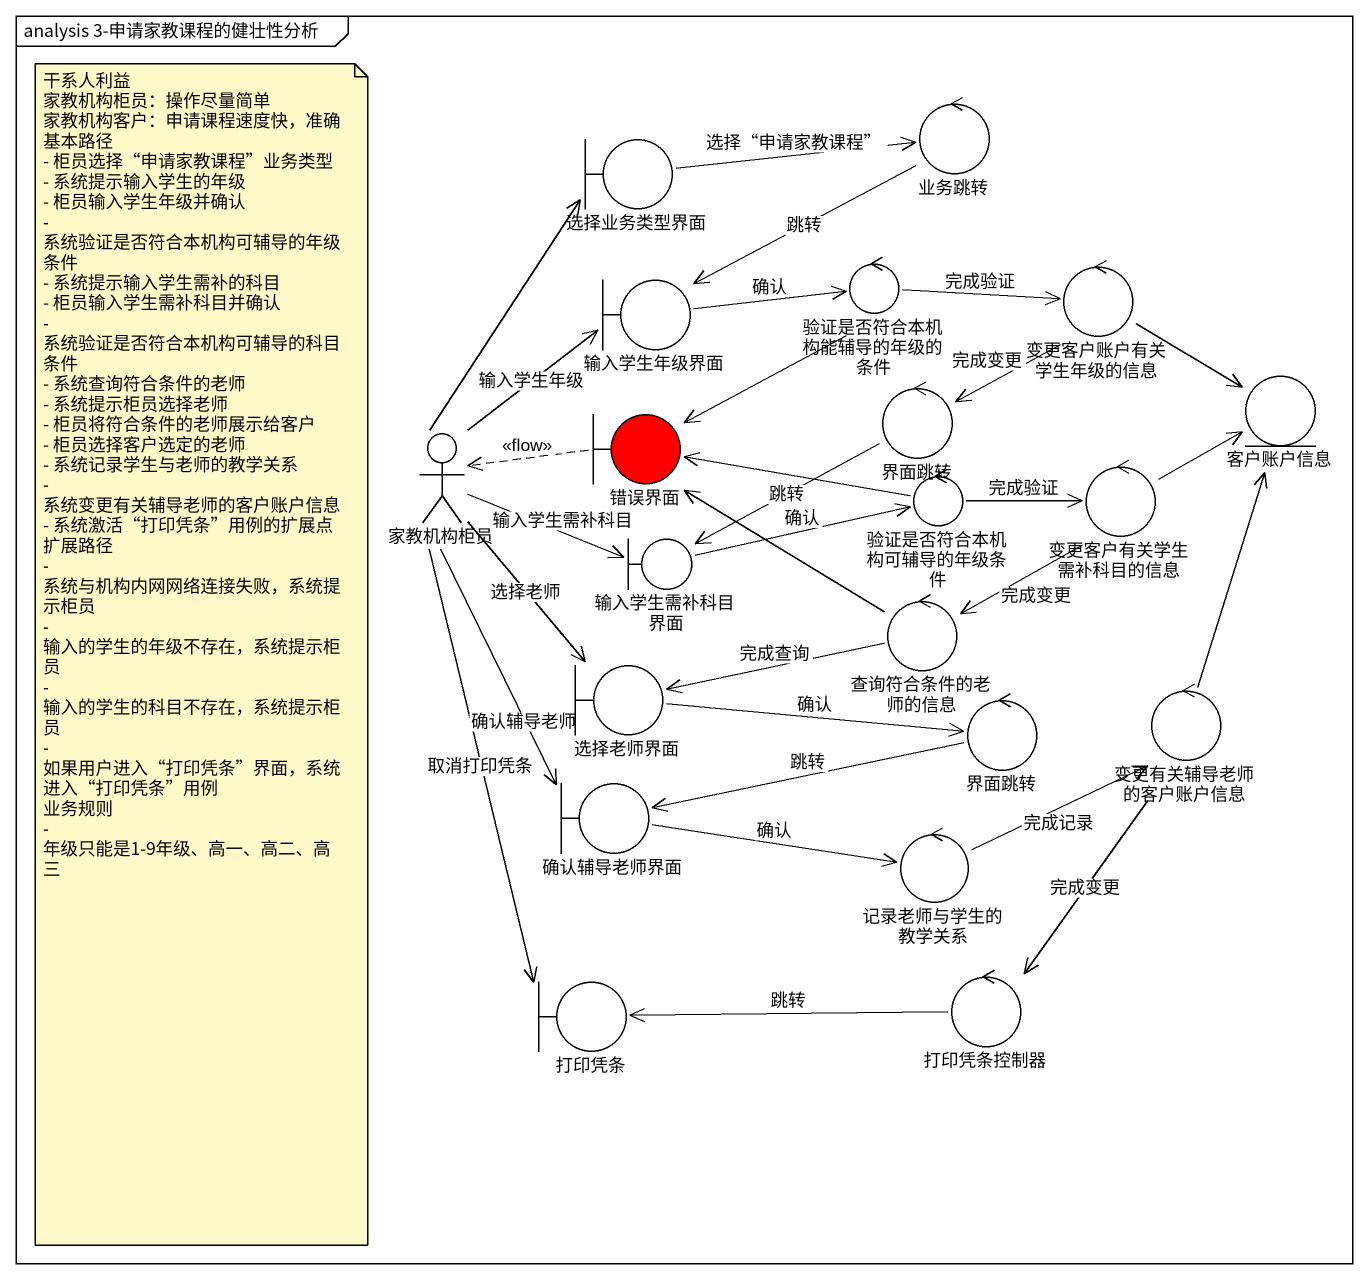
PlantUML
@startuml
mainframe analysis 3-申请家教课程的健壮性分析
boundary 选择业务类型界面
control 业务跳转
boundary 输入学生年级界面
control 验证是否符合本机构能辅导的年级的条件
control 变更客户账户有关学生年级的信息
entity 客户账户信息
actor 家教机构柜员
boundary 错误界面 #FF0000
control 界面跳转
control 验证是否符合本机构可辅导的年级条件
control 变更客户有关学生需补科目的信息
boundary 输入学生需补科目界面
control 查询符合条件的老师的信息
boundary 选择老师界面
control "界面跳转" as 界面跳转_2
control 变更有关辅导老师的客户账户信息
boundary 确认辅导老师界面
control 记录老师与学生的教学关系
boundary 打印凭条
control 打印凭条控制器
选择业务类型界面 -right-> 业务跳转 : 选择“申请家教课程”
业务跳转 -left-> 输入学生年级界面 : 跳转
输入学生年级界面 -right-> 验证是否符合本机构能辅导的年级的条件 : 确认
验证是否符合本机构能辅导的年级的条件 -right-> 变更客户账户有关学生年级的信息 : 完成验证
验证是否符合本机构能辅导的年级的条件 --> 错误界面
变更客户账户有关学生年级的信息 -right-> 客户账户信息
变更客户账户有关学生年级的信息 --> 界面跳转 : 完成变更
家教机构柜员 -up-> 选择业务类型界面
家教机构柜员 -up-> 输入学生年级界面 : 输入学生年级
家教机构柜员 -right-> 输入学生需补科目界面 : 输入学生需补科目
家教机构柜员 --> 选择老师界面 : 选择老师
家教机构柜员 --> 确认辅导老师界面 : 确认辅导老师
家教机构柜员 --> 打印凭条 : 取消打印凭条
错误界面 .left.> 家教机构柜员 : <<flow>>
界面跳转 -left-> 输入学生需补科目界面 : 跳转
验证是否符合本机构可辅导的年级条件 -left-> 错误界面
验证是否符合本机构可辅导的年级条件 -right-> 变更客户有关学生需补科目的信息 : 完成验证
变更客户有关学生需补科目的信息 -up-> 客户账户信息
变更客户有关学生需补科目的信息 --> 查询符合条件的老师的信息 : 完成变更
输入学生需补科目界面 -right-> 验证是否符合本机构可辅导的年级条件 : 确认
查询符合条件的老师的信息 -up-> 错误界面
查询符合条件的老师的信息 -left-> 选择老师界面 : 完成查询
选择老师界面 -right-> 界面跳转_2 : 确认
界面跳转_2 -left-> 确认辅导老师界面 : 跳转
变更有关辅导老师的客户账户信息 -up-> 客户账户信息
变更有关辅导老师的客户账户信息 --> 打印凭条控制器 : 完成变更
确认辅导老师界面 -right-> 记录老师与学生的教学关系 : 确认
记录老师与学生的教学关系 -right-> 变更有关辅导老师的客户账户信息 : 完成记录
打印凭条控制器 -left-> 打印凭条 : 跳转
note as N1
  干系人利益
  家教机构柜员：操作尽量简单
  家教机构客户：申请课程速度快，准确
  基本路径
  - 柜员选择“申请家教课程”业务类型
  - 系统提示输入学生的年级
  - 柜员输入学生年级并确认
  - 系统验证是否符合本机构可辅导的年级条件
  - 系统提示输入学生需补的科目
  - 柜员输入学生需补科目并确认
  - 系统验证是否符合本机构可辅导的科目条件
  - 系统查询符合条件的老师
  - 系统提示柜员选择老师
  - 柜员将符合条件的老师展示给客户
  - 柜员选择客户选定的老师
  - 系统记录学生与老师的教学关系
  - 系统变更有关辅导老师的客户账户信息
  - 系统激活“打印凭条”用例的扩展点
  扩展路径
  - 系统与机构内网网络连接失败，系统提示柜员
  - 输入的学生的年级不存在，系统提示柜员
  - 输入的学生的科目不存在，系统提示柜员
  - 如果用户进入“打印凭条”界面，系统进入“打印凭条”用例
  业务规则
  - 年级只能是1-9年级、高一、高二、高三
end note
@enduml
